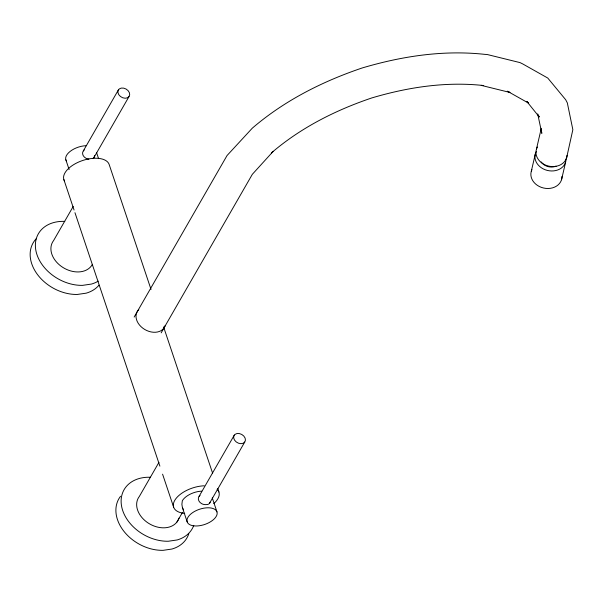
<?xml version="1.0" encoding="UTF-8"?>
<svg xmlns="http://www.w3.org/2000/svg" width="603" height="603" viewBox="0 0 603 603"><rect width="100%" height="100%" fill="white"/><g stroke="black" fill="none" stroke-linecap="round" stroke-linejoin="round"><path stroke-width="0.9" d="M531.318 171.214L535.389 153.682M536.406 149.303L541.29 128.311M561.536 179.724L565.606 162.199M566.624 157.813L572.85 129.675L567.325 102.879L565.704 99.759L547.765 78.043L522.726 63.933L520.027 62.606L487.314 54.541L484.857 54.368C443.484 49.845 401.99 56.162 362.297 67.935C322.401 81.413 284.352 100.626 252.28 128.19L227.045 155.536L134.16 317.057M88.875 159.154A6.362 5.05 20.4 0 1 85.762 158.137A6.249 4.96 20.4 0 1 83.335 150.901L118.557 89.643M92.937 158.604A6.362 4.342 37.8 0 0 93.782 157.843L129.004 96.593A6.279 4.673 29.9 0 0 123.592 88.121A6.279 4.673 29.9 0 0 118.753 94.641A6.279 4.673 29.9 0 0 129.004 96.593M73.212 206.452L53.607 240.552A22.793 16.967 29.9 0 0 62.946 267.476A22.793 16.967 29.9 0 0 92.169 264.702M161.167 332.856L252.34 174.305L273.144 151.421L271.403 152.921C300.678 127.768 335.411 110.228 371.825 97.927C408.058 87.179 445.934 81.413 483.696 85.543L481.239 85.377L509.98 92.47L508.63 91.807M158.958 462.335L139.353 496.427A22.793 16.967 29.9 0 0 150.237 524.263A22.793 16.967 29.9 0 0 178.985 518.135M176.92 522.055L182.528 512.316M244.758 442.029A6.279 4.673 29.9 0 1 234.507 440.084A6.279 4.673 29.9 0 1 239.346 433.565A6.279 4.673 29.9 0 1 244.758 442.029L209.535 503.286A6.362 4.342 37.8 0 1 206.226 504.59A6.362 5.05 20.4 0 1 201.523 503.573A6.249 4.96 20.4 0 1 199.096 496.337L234.318 435.087M507.281 91.143L528.665 103.181L526.879 101.402M526.849 101.515L539.316 117.02L537.703 113.899L541.818 133.353L541.223 129.924M201.726 491.159A15.701 8.035 -18.5 0 0 182.325 500.761L181.88 504.372L182.43 507.696L183.561 509.814M151.029 289.432L109.158 164.491A23.871 12.211 -18.5 0 0 81.164 161.024A23.871 12.211 -18.5 0 0 64.596 181.119M163.586 326.916L212.633 473.28M217.721 488.453L218.912 492.018M96.51 152.438L98.56 158.566M212.264 497.882L216.959 511.887M65.855 159.803L69.119 169.549M182.43 507.696L187.179 521.874M63.895 179.671L74.063 210.017M74.96 212.693L159.893 466.149M162.584 474.177L173.649 507.198M217.133 489.282A23.871 12.211 -18.5 0 1 213.816 503.595M184.714 513.357A23.871 12.211 -18.5 0 1 175.511 499.186A23.871 12.211 -18.5 0 1 204.229 485.792M165.237 325.432A15.701 11.691 29.9 0 1 144.69 329.442A15.701 11.691 29.9 0 1 138.788 309.641M188.822 533.655A39.263 29.223 29.9 0 1 171.938 549.039L163.074 550.335A39.263 29.223 29.9 0 1 123.909 531.311A39.263 29.223 29.9 0 1 120.555 496.261M193.774 525.364A39.263 29.223 29.9 0 1 177.169 539.949L168.297 541.245A39.263 29.223 29.9 0 1 122.198 508.894A39.263 29.223 29.9 0 1 150.531 477.267M66.526 161.054A15.701 8.035 -18.5 0 1 70.106 151.436A15.701 8.035 -18.5 0 1 85.965 145.715M83.342 150.901A6.362 5.05 20.4 0 1 84.299 149.943M94.415 155.619A6.249 4.259 37.8 0 1 93.782 157.843M210.04 502.269A6.249 4.259 37.8 0 1 209.543 503.286M199.096 496.337A6.362 5.05 20.4 0 1 200.053 495.38M98.99 285.181A39.263 29.223 29.9 0 1 86.191 293.164L77.327 294.452A39.263 29.223 29.9 0 1 37.19 274.146A39.263 29.223 29.9 0 1 36.497 238.449M98.236 281.149A39.263 29.223 29.9 0 1 91.422 284.066L82.558 285.362A39.263 29.223 29.9 0 1 36.459 253.011A39.263 29.223 29.9 0 1 64.785 221.384M561.996 176.393A15.701 12.874 13.1 0 1 543.65 188.038A15.701 12.874 13.1 0 1 531.936 169.639M566.066 158.868A15.701 12.874 13.1 0 1 547.222 170.393A15.701 12.874 13.1 0 1 536.421 151.361M567.069 155.325A15.701 12.874 13.1 0 1 547.743 165.878A15.701 12.874 13.1 0 1 537.439 146.981M556.117 166.149A10.997 9.015 13.1 0 1 541.147 161.936M193.352 525.793A15.701 8.035 -18.5 0 0 217.11 514.027A15.701 8.035 -18.5 0 0 195.741 510.816A15.701 8.035 -18.5 0 0 193.352 525.793"/></g></svg>
